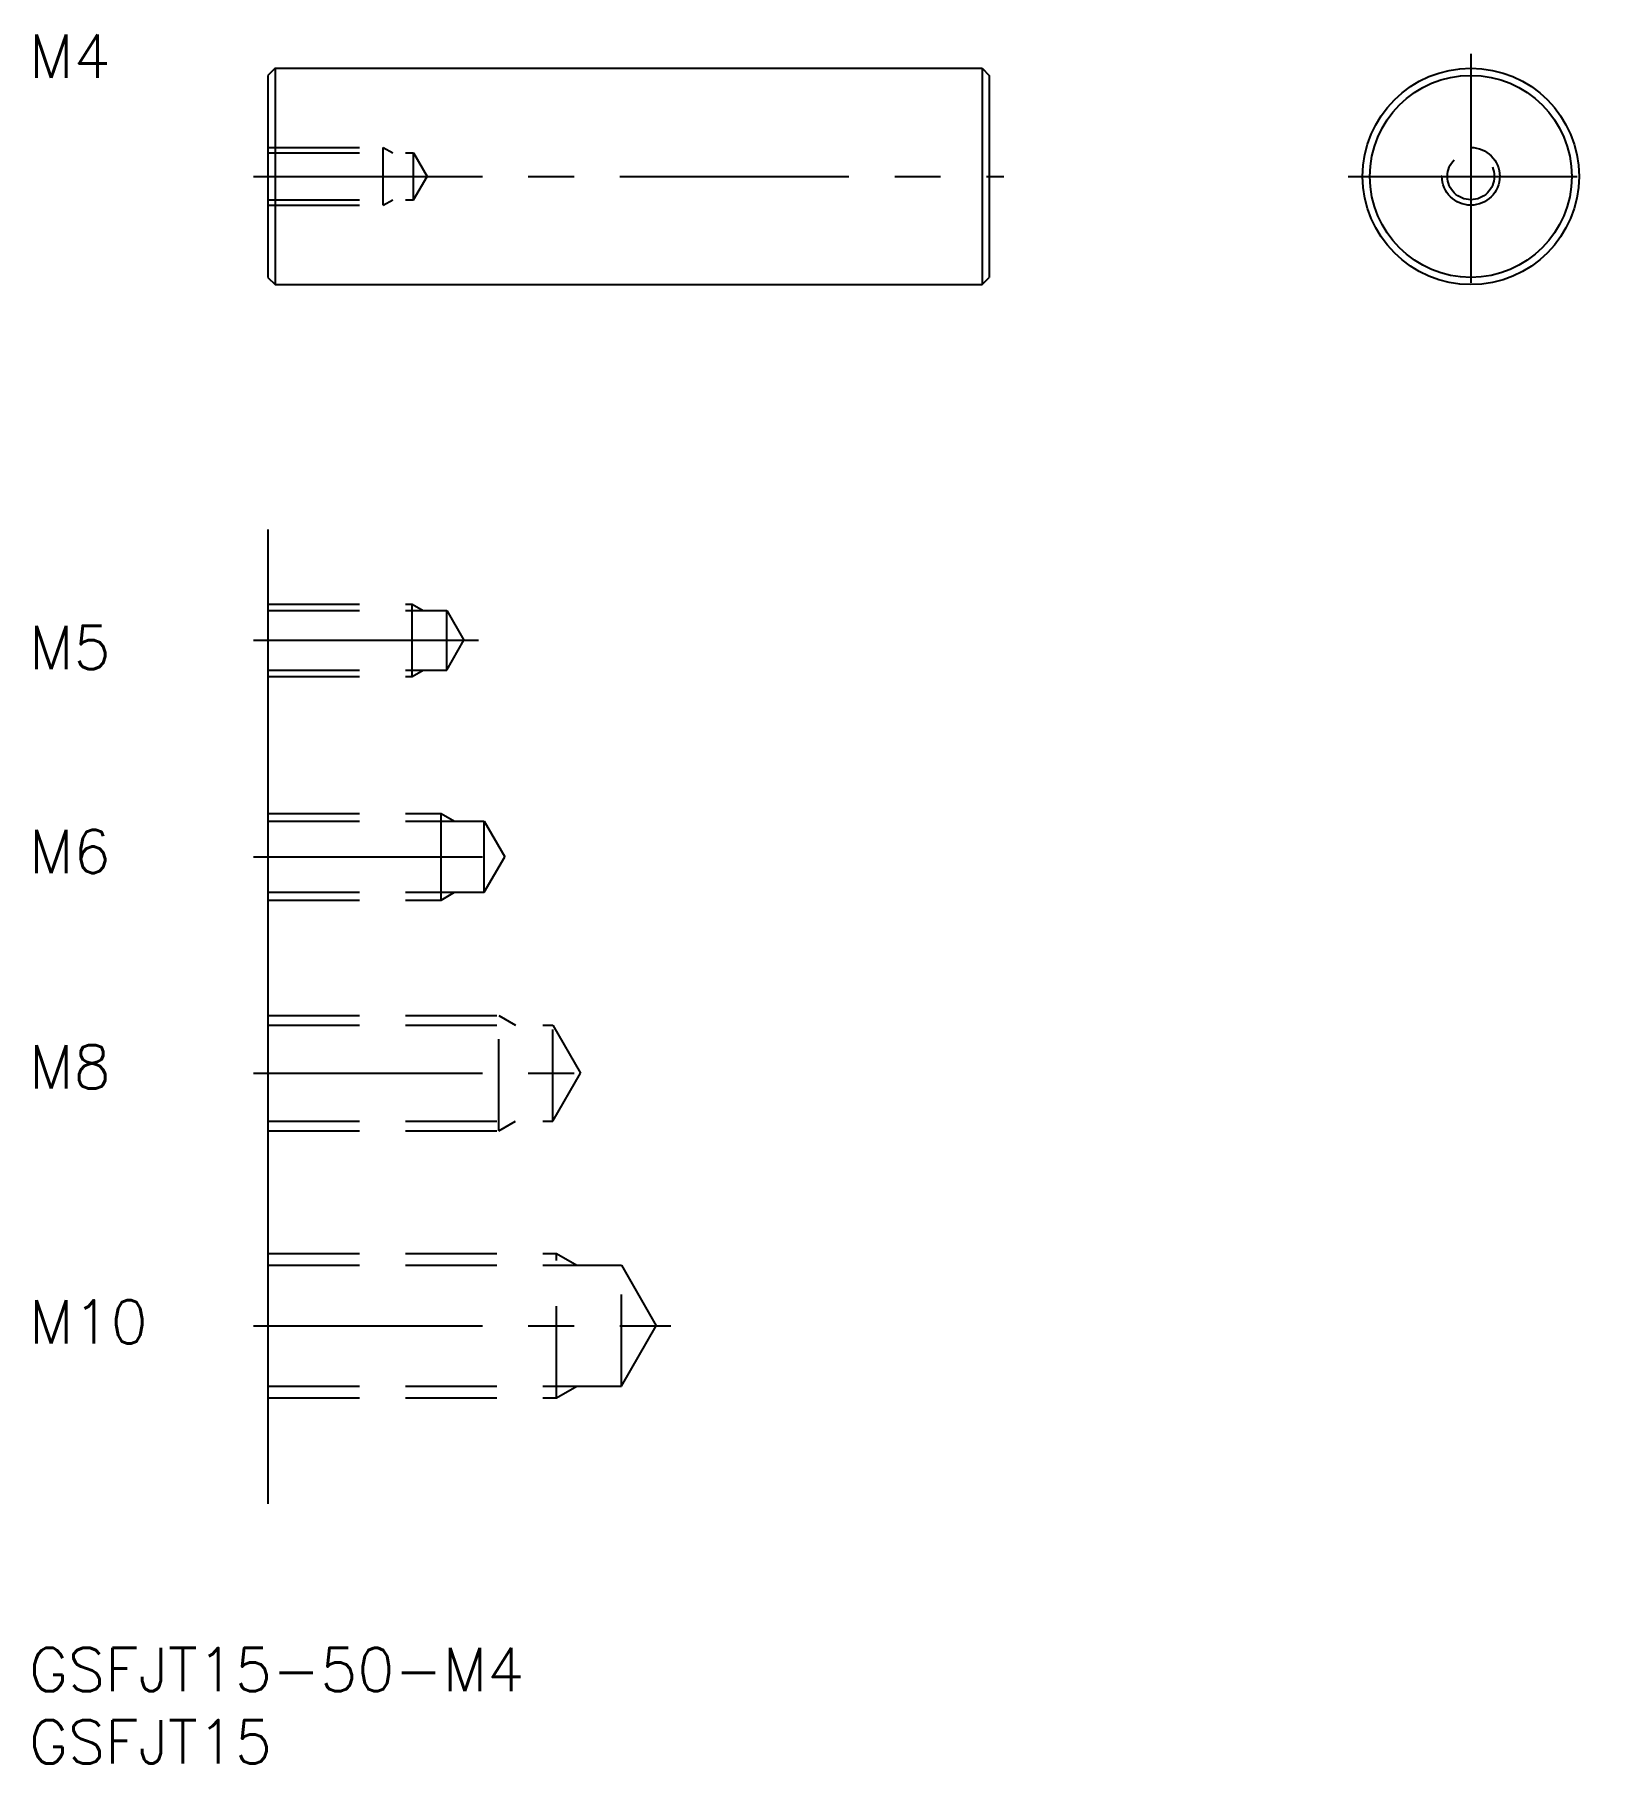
# Model space of a CAD drawing. Extents: x 0 to 108, y -8 to 112.
import ezdxf

# ---------------------------------------------------------------- set-up
doc = ezdxf.new("R2010")
doc.units = 0
doc.header["$LTSCALE"] = 0.5
doc.linetypes.add('CENTER', pattern=[50.8, 31.75, -6.35, 6.35, -6.35])
doc.linetypes.add('DASHED', pattern=[19.05, 12.7, -6.35])
for name, color, linetype in [('MSM_CENTER', 1, 'CENTER'), ('MSM_CONTINUOUS', 7, 'CONTINUOUS'), ('MSM_DASHED', 4, 'DASHED'), ('MSM_PART_NUMBER', 7, 'CONTINUOUS')]:
    doc.layers.add(name, color=color, linetype=linetype)
doc.styles.get("Standard").update_dxf_attribs({"font": 'txt.shx', "height": 3, "bigfont": 'bigfont.shx'})

# ---------------------------------------------------------------- blocks, each defined once
blk = doc.blocks.new('*U18')
at = {"layer": 'MSM_PART_NUMBER'}
blk.add_text('GSFJT15-50-M4', height=3, dxfattribs=at).set_placement((0, -3))
blk = doc.blocks.new('*U19')
at = {"layer": 'MSM_PART_NUMBER'}
blk.add_text('GSFJT15', height=3, dxfattribs=at).set_placement((0, -8))
blk = doc.blocks.new('*U21')
at = {"layer": 'MSM_PART_NUMBER'}
blk.add_text('M4', height=3, dxfattribs=at).set_placement((0, 108.81))
blk = doc.blocks.new('*U22')
at = {"layer": 'MSM_PART_NUMBER'}
blk.add_text('M5', height=3, dxfattribs=at).set_placement((0, 67.84))
blk = doc.blocks.new('*U23')
at = {"layer": 'MSM_PART_NUMBER'}
blk.add_text('M6', height=3, dxfattribs=at).set_placement((0, 53.69))
blk = doc.blocks.new('*U24')
at = {"layer": 'MSM_PART_NUMBER'}
blk.add_text('M8', height=3, dxfattribs=at).set_placement((0, 38.77))
blk = doc.blocks.new('*U25')
at = {"layer": 'MSM_PART_NUMBER'}
blk.add_text('M10', height=3, dxfattribs=at).set_placement((0, 21.1))

msp = doc.modelspace()

# ---------------------------------------------------------------- linework, layer by layer
at = {"layer": 'MSM_CENTER'}
for p, q in [((99.94, 110.48), (99.94, 93.48)), ((15.56, 101.98), (67.56, 101.98)), ((91.44, 101.98), (108.44, 101.98)), ((15.56, 69.83), (31.15, 69.83)), ((15.56, 54.83), (33.98, 54.83)), ((15.56, 39.83), (39.23, 39.83)), ((15.56, 22.33), (44.48, 22.33))]:
    msp.add_line(p, q, dxfattribs=at)
at = {"layer": 'MSM_CONTINUOUS'}
for p, q in [((17.06, 109.48), (16.56, 108.98)), ((17.06, 109.48), (66.06, 109.48)), ((17.06, 109.48), (17.06, 94.48)), ((66.06, 109.48), (66.56, 108.98)), ((66.06, 109.48), (66.06, 94.48)), ((16.56, 108.98), (16.56, 94.98)), ((66.56, 108.98), (66.56, 94.98)), ((16.56, 94.98), (17.06, 94.48)), ((66.06, 94.48), (66.56, 94.98)), ((17.06, 94.48), (66.06, 94.48)), ((16.56, 77.5), (16.56, 10))]:
    msp.add_line(p, q, dxfattribs=at)
for radius in [7.5, 7]:
    msp.add_circle((99.94, 101.98), radius, dxfattribs=at)
at = {"layer": 'MSM_DASHED'}
for p, q in [((16.56, 103.98), (24.56, 103.98)), ((16.56, 103.6), (26.66, 103.6)), ((24.56, 99.98), (24.56, 103.98)), ((24.56, 103.98), (25.22, 103.6)), ((26.66, 100.36), (26.66, 103.6)), ((26.66, 103.6), (27.6, 101.98)), ((26.66, 100.36), (27.6, 101.98)), ((16.56, 100.36), (26.66, 100.36)), ((16.56, 99.98), (24.56, 99.98)), ((24.56, 99.98), (25.22, 100.36)), ((16.56, 72.33), (26.56, 72.33)), ((16.56, 71.9), (28.96, 71.9)), ((26.56, 67.33), (26.56, 72.33)), ((26.56, 72.33), (27.31, 71.9)), ((28.96, 67.76), (28.96, 71.9)), ((28.96, 71.9), (30.15, 69.83)), ((28.96, 67.76), (30.15, 69.83)), ((16.56, 67.76), (28.96, 67.76)), ((16.56, 67.33), (26.56, 67.33)), ((26.56, 67.33), (27.31, 67.76)), ((16.56, 57.83), (28.56, 57.83)), ((28.56, 51.83), (28.56, 57.83)), ((28.56, 57.83), (29.5, 57.29)), ((16.56, 57.29), (31.56, 57.29)), ((31.56, 52.37), (31.56, 57.29)), ((31.56, 57.29), (32.98, 54.83)), ((31.56, 52.37), (32.98, 54.83)), ((16.56, 52.37), (31.56, 52.37)), ((16.56, 51.83), (28.56, 51.83)), ((28.56, 51.83), (29.5, 52.37)), ((16.56, 43.83), (32.56, 43.83)), ((16.56, 43.15), (36.31, 43.15)), ((32.56, 35.83), (32.56, 43.83)), ((32.56, 43.83), (33.73, 43.15)), ((36.31, 36.51), (36.31, 43.15)), ((36.31, 43.15), (38.23, 39.83)), ((36.31, 36.51), (38.23, 39.83)), ((16.56, 36.51), (36.31, 36.51)), ((32.56, 35.83), (33.73, 36.51)), ((16.56, 35.83), (32.56, 35.83)), ((16.56, 27.33), (36.56, 27.33)), ((16.56, 26.52), (41.06, 26.52)), ((36.56, 17.33), (36.56, 27.33)), ((36.56, 27.33), (37.97, 26.52)), ((41.06, 18.14), (41.06, 26.52)), ((41.06, 26.52), (43.48, 22.33)), ((41.06, 18.14), (43.48, 22.33)), ((16.56, 18.14), (41.06, 18.14)), ((36.56, 17.33), (37.97, 18.14)), ((16.56, 17.33), (36.56, 17.33))]:
    msp.add_line(p, q, dxfattribs=at)
for radius in [2, 1.62]:
    msp.add_circle((99.94, 101.98), radius, dxfattribs=at)

# ---------------------------------------------------------------- block references
at = {"layer": 'MSM_CONTINUOUS'}
for name in ['*U21', '*U22', '*U23', '*U24', '*U25', '*U18', '*U19']:
    msp.add_blockref(name, (0, 0), dxfattribs=at)

doc.saveas('drawing.dxf')
